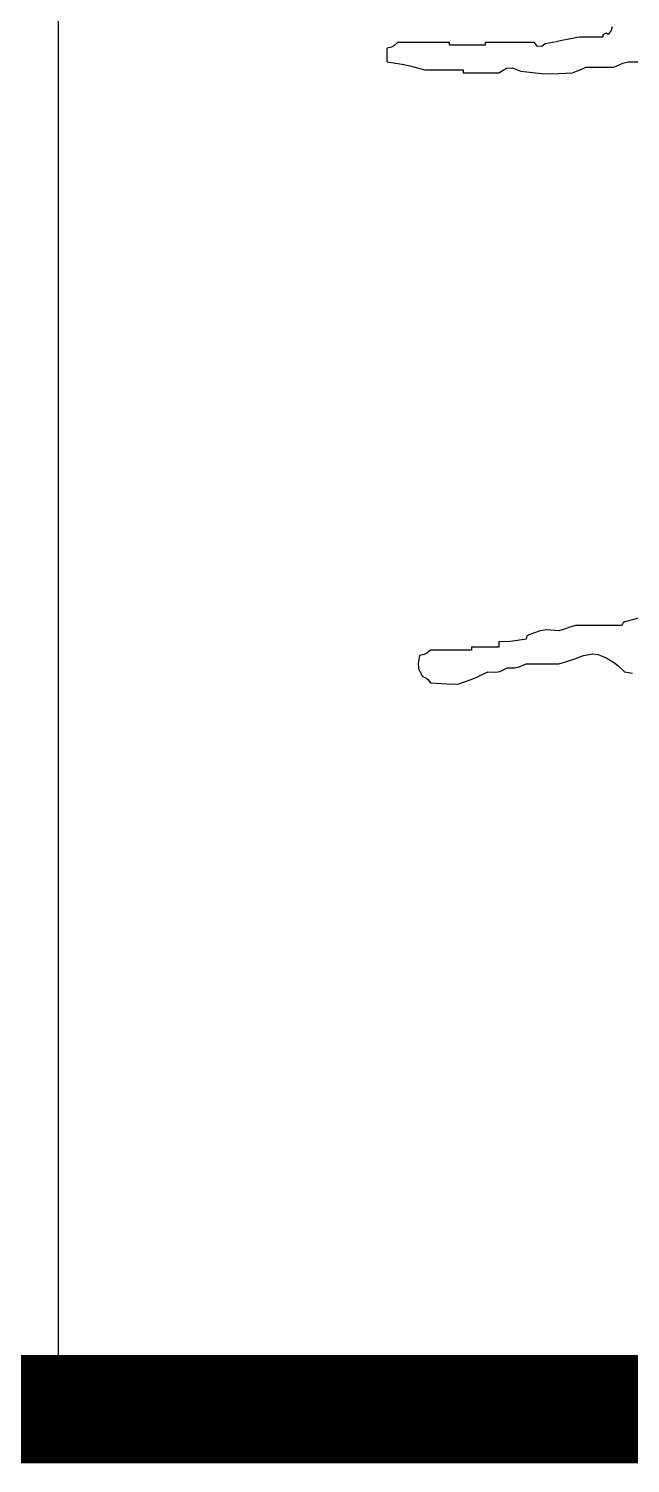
# Model space of a CAD drawing. Extents: x -737978 to 768813, y -372247 to 1140308.
# Drawn here: x -639441.2 to -639302.5, y -338425.2 to -338094.4 of the extents above; entities that cross this region are included whole.
import ezdxf

# ---------------------------------------------------------------- set-up
doc = ezdxf.new("R2010")
doc.units = 0
doc.header["$LTSCALE"] = 1000
doc.header["$MEASUREMENT"] = 0
doc.layers.get('0').update_dxf_attribs({"linetype": 'CONTINUOUS'})
doc.layers.add('PUB_TITLE', color=4, linetype='CONTINUOUS')

# ---------------------------------------------------------------- blocks, each defined once
blk = doc.blocks.new('黄履优')
for p, q in [((0.898575, 0.222235), (0.898525, 0.228382)), ((1.237017, 0.230099), (1.239431, 0.221714)), ((0.899301, 0.218969), (0.898575, 0.222235)), ((0.901859, 0.213379), (0.899301, 0.218969)), ((1.239431, 0.221714), (1.239736, 0.220075)), ((1.239736, 0.220075), (1.240444, 0.219131)), ((1.240444, 0.219131), (1.241932, 0.21838)), ((1.266506, 0.216082), (1.270271, 0.220047)), ((1.270271, 0.220047), (1.270972, 0.224851)), ((0.877356, 0.212371), (0.879414, 0.211913)), ((0.879414, 0.211913), (0.881855, 0.210045)), ((0.881855, 0.210045), (0.881093, 0.208763)), ((0.901859, 0.206711), (0.901859, 0.213379)), ((1.241932, 0.21838), (1.241932, 0.207044)), ((1.261936, 0.209211), (1.264803, 0.213868)), ((1.264803, 0.213868), (1.266506, 0.216082)), ((0.881093, 0.208763), (0.88204, 0.20687)), ((0.88204, 0.20687), (0.883522, 0.206711)), ((0.883522, 0.206711), (0.883522, 0.201043)), ((0.883522, 0.201043), (0.883522, 0.198209)), ((0.901859, 0.203377), (0.901859, 0.206711)), ((0.901859, 0.196709), (0.901859, 0.203377)), ((1.241932, 0.207044), (1.241932, 0.201376)), ((1.241932, 0.201376), (1.241932, 0.190041)), ((1.259218, 0.200651), (1.259612, 0.203999)), ((1.259612, 0.203999), (1.261936, 0.209211)), ((0.883522, 0.198209), (0.883522, 0.192541)), ((0.883522, 0.192541), (0.883856, 0.190874)), ((0.903193, 0.193375), (0.901859, 0.196709)), ((0.90386, 0.191708), (0.903193, 0.193375)), ((1.260269, 0.195042), (1.259218, 0.200651)), ((1.262455, 0.189106), (1.260269, 0.195042)), ((0.883856, 0.190874), (0.884022, 0.190041)), ((0.884022, 0.190041), (0.884356, 0.188374)), ((0.884356, 0.188374), (0.885689, 0.181705)), ((0.905193, 0.188374), (0.90386, 0.191708)), ((0.905827, 0.175716), (0.905193, 0.188374)), ((1.241932, 0.190041), (1.243266, 0.18604)), ((1.243266, 0.18604), (1.243932, 0.184039)), ((1.243932, 0.184039), (1.245266, 0.180038)), ((1.263458, 0.186099), (1.262455, 0.189106)), ((1.26527, 0.180038), (1.263458, 0.186099)), ((0.885689, 0.181705), (0.886356, 0.178371)), ((0.886356, 0.178371), (0.88769, 0.171703)), ((0.905658, 0.169307), (0.905827, 0.175716)), ((1.245266, 0.180038), (1.244723, 0.172656)), ((1.26527, 0.172037), (1.26527, 0.180038)), ((0.888973, 0.166692), (0.886856, 0.165035)), ((0.88769, 0.171703), (0.889333, 0.169576)), ((0.889333, 0.169576), (0.888973, 0.166692)), ((0.90436, 0.1567), (0.905658, 0.169307)), ((1.244723, 0.172656), (1.245267, 0.168669)), ((1.245267, 0.168669), (1.247767, 0.161701)), ((1.26527, 0.168036), (1.26527, 0.172037)), ((1.26527, 0.160034), (1.26527, 0.168036)), ((0.886856, 0.165035), (0.886856, 0.153033)), ((1.247767, 0.161701), (1.248373, 0.160663)), ((1.248373, 0.160663), (1.249076, 0.160195)), ((1.249076, 0.160195), (1.250267, 0.160034)), ((1.250267, 0.160034), (1.251331, 0.153418)), ((1.267214, 0.155674), (1.26527, 0.160034)), ((0.886856, 0.153033), (0.886856, 0.147031)), ((0.902223, 0.151801), (0.90436, 0.1567)), ((0.902463, 0.147959), (0.902223, 0.151801)), ((1.251331, 0.153418), (1.251667, 0.15006)), ((1.251667, 0.15006), (1.251934, 0.143364)), ((1.267758, 0.153139), (1.267214, 0.155674)), ((1.267771, 0.148365), (1.267758, 0.153139)), ((0.886856, 0.147031), (0.886856, 0.135029)), ((0.905193, 0.143364), (0.902463, 0.147959)), ((0.905193, 0.134695), (0.905193, 0.143364)), ((1.251934, 0.143364), (1.253268, 0.143364)), ((1.253268, 0.143364), (1.253935, 0.143364)), ((1.253935, 0.143364), (1.255268, 0.143364)), ((1.255268, 0.143364), (1.255268, 0.136696)), ((1.269928, 0.144107), (1.267771, 0.148365)), ((1.270494, 0.141464), (1.269928, 0.144107)), ((1.270271, 0.136696), (1.270494, 0.141464)), ((0.886856, 0.135029), (0.887523, 0.135029)), ((0.887523, 0.135029), (0.887856, 0.135029)), ((0.887856, 0.135029), (0.888523, 0.135029)), ((0.888523, 0.135029), (0.888523, 0.12636)), ((0.905193, 0.130361), (0.905193, 0.134695)), ((1.255268, 0.136696), (1.255268, 0.133362)), ((1.255268, 0.133362), (1.255268, 0.126694)), ((1.273585, 0.129497), (1.270271, 0.136696)), ((0.888523, 0.12636), (0.888523, 0.122026)), ((0.905193, 0.121693), (0.905193, 0.130361)), ((1.255268, 0.126694), (1.255935, 0.126694)), ((1.255935, 0.126694), (1.256268, 0.126694)), ((1.256268, 0.126694), (1.256935, 0.126694)), ((1.256935, 0.126694), (1.256935, 0.116692)), ((1.275091, 0.125816), (1.273585, 0.129497)), ((1.277773, 0.118359), (1.275091, 0.125816)), ((0.888523, 0.122026), (0.888523, 0.113358)), ((0.903526, 0.112357), (0.903526, 0.121693)), ((0.903526, 0.121693), (0.904193, 0.121693)), ((0.904193, 0.121693), (0.904527, 0.121693)), ((0.904527, 0.121693), (0.905193, 0.121693)), ((1.256935, 0.116692), (1.256935, 0.111691)), ((1.277491, 0.111688), (1.277773, 0.118359)), ((0.887523, 0.113358), (0.886856, 0.113358)), ((0.886856, 0.113358), (0.886856, 0.100688)), ((0.887856, 0.113358), (0.887523, 0.113358)), ((0.888523, 0.113358), (0.887856, 0.113358)), ((0.903526, 0.10769), (0.903526, 0.112357)), ((0.903526, 0.098354), (0.903526, 0.10769)), ((1.256935, 0.111691), (1.256935, 0.101688)), ((1.27694, 0.101688), (1.277325, 0.108354)), ((1.277325, 0.108354), (1.277491, 0.111688)), ((0.886856, 0.100688), (0.886856, 0.094353)), ((0.900974, 0.089155), (0.903526, 0.098354)), ((1.256935, 0.101688), (1.258931, 0.099472)), ((1.258931, 0.099472), (1.259694, 0.097946)), ((1.259694, 0.097946), (1.260269, 0.09502)), ((1.26822, 0.094511), (1.272772, 0.096687)), ((1.272772, 0.096687), (1.27399, 0.098989)), ((1.27399, 0.098989), (1.274896, 0.100075)), ((1.274896, 0.100075), (1.27694, 0.101688)), ((0.886856, 0.094353), (0.886856, 0.081684)), ((0.899967, 0.084454), (0.900974, 0.089155)), ((1.260269, 0.09502), (1.265232, 0.094112)), ((1.265232, 0.094112), (1.26822, 0.094511)), ((0.886856, 0.081684), (0.888852, 0.079468)), ((0.888852, 0.079468), (0.889615, 0.077942)), ((0.898525, 0.075016), (0.899967, 0.084454)), ((0.889615, 0.077942), (0.89019, 0.075016)), ((0.89019, 0.075016), (0.893524, 0.075016)), ((0.893524, 0.075016), (0.895191, 0.075016)), ((0.895191, 0.075016), (0.898525, 0.075016))]:
    blk.add_line(p, q)
blk = doc.blocks.new('TQ1')
at = {"layer": 'PUB_TITLE'}
blk.add_line((-49854.76, -405554.76), (-43854.76, -405554.76), dxfattribs=at)
at = {"xscale": 1056, "yscale": 1056, "zscale": 1056}
blk.add_blockref('黄履优', (-45670.41, -405422.44), dxfattribs=at)

msp = doc.modelspace()

# ---------------------------------------------------------------- linework, layer by layer
at = {"layer": 'PUB_TITLE', "const_width": 25}
msp.add_lwpolyline([(-644057.62, -338412.7), (-629707.62, -338412.7), (-629707.62, -302512.7), (-644057.62, -302512.7)], close=True, dxfattribs=at)

# ---------------------------------------------------------------- block references
at = {"xscale": 0.3583835528172438, "yscale": 0.3583835528172438, "zscale": 0.3583835528172438, "rotation": 270}
msp.add_blockref('TQ1', (-494090.31, -354129.52), dxfattribs=at)

doc.saveas('drawing.dxf')
